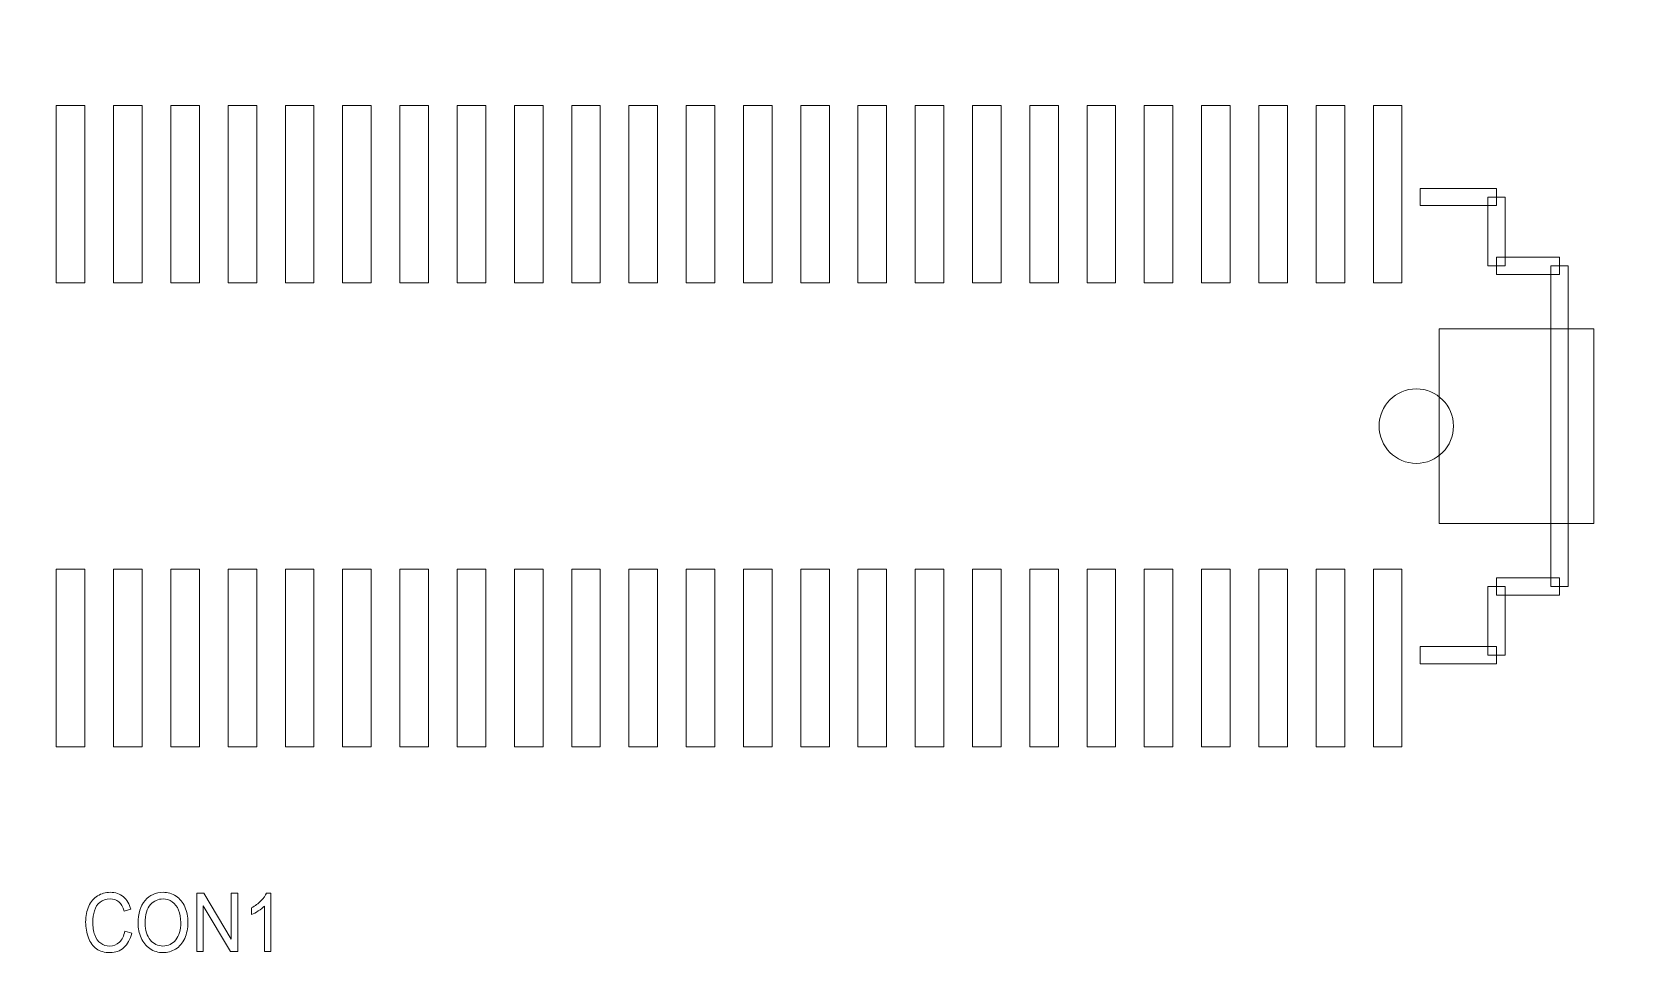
# Model space of a CAD drawing. Header units: millimetres. Extents: x -90 to 99, y -65 to 67.
# Drawn here: x -0.91 to 12.98, y 9.29 to 17.37 of the extents above; entities that cross this region are included whole.
import ezdxf

# ---------------------------------------------------------------- set-up
doc = ezdxf.new("R2010")
doc.units = ezdxf.units.MM
doc.header["$MEASUREMENT"] = 0
for name, color, linetype in [('BG_OUTLINE', 7, 'Continuous'), ('PG_SILKSCREEN_TOP', 7, 'Continuous'), ('PIN_TOP', 7, 'Continuous'), ('RD_SILKSCREEN_TOP', 7, 'Continuous')]:
    doc.layers.add(name, color=color, linetype=linetype)

msp = doc.modelspace()

# ---------------------------------------------------------------- linework, layer by layer
at = {"layer": 'BG_OUTLINE', "color": 3, "lineweight": 9}
msp.add_open_spline([(-71.7269, -61.8795), (-71.7269, -61.8795), (-71.7343, 42.2681), (-71.7343, 42.2681), (-71.7343, 42.2681), (-71.7348, 43.0066), (-71.4419, 43.715), (-70.92, 44.2375), (-70.92, 44.2375), (-70.3982, 44.76), (-69.6866, 45.0538), (-68.9482, 45.0543), (-68.9482, 45.0543), (-68.9482, 45.0543), (75.2046, 45.0543), (75.2046, 45.0543), (75.2046, 45.0543), (76.8319, 45.0552), (78.1763, 43.7805), (78.2661, 42.1556), (78.2661, 42.1556), (78.2661, 42.1556), (78.2661, 31.2814), (78.2661, 31.2814), (78.2661, 31.2814), (78.2661, 31.2814), (72.2646, 31.2814), (72.2646, 31.2814), (72.2646, 31.2814), (72.2646, 31.2814), (72.2646, 26.9814), (72.2646, 26.9814), (72.2646, 26.9814), (72.2646, 26.9814), (78.2661, 26.9814), (78.2661, 26.9814), (78.2661, 26.9814), (78.2661, 26.9814), (78.2661, 18.6553), (78.2661, 18.6553), (78.2661, 18.6553), (78.2661, 18.6553), (72.2496, 18.6553), (72.2496, 18.6553), (72.2496, 18.6553), (72.2496, 18.6553), (72.2496, 14.3553), (72.2496, 14.3553), (72.2496, 14.3553), (72.2496, 14.3553), (78.2661, 14.3553), (78.2661, 14.3553), (78.2661, 14.3553), (78.2661, 14.3553), (78.2661, 9.255), (78.2661, 9.255), (78.2661, 9.255), (78.2661, 9.255), (72.2648, 9.255), (72.2648, 9.255), (72.2648, 9.255), (72.2648, 9.255), (72.2648, 4.955), (72.2648, 4.955), (72.2648, 4.955), (72.2648, 4.955), (78.2661, 4.955), (78.2661, 4.955), (78.2661, 4.955), (78.2661, 4.955), (78.2661, -3.3762), (78.2661, -3.3762), (78.2661, -3.3762), (78.2661, -3.3762), (72.2445, -3.3762), (72.2445, -3.3762), (72.2445, -3.3762), (72.2445, -3.3762), (72.2445, -7.6762), (72.2445, -7.6762), (72.2445, -7.6762), (72.2445, -7.6762), (78.2661, -7.6762), (78.2661, -7.6762), (78.2661, -7.6762), (78.2661, -7.6762), (78.2661, -12.7615), (78.2661, -12.7615), (78.2661, -12.7615), (78.2661, -12.7615), (72.2651, -12.7615), (72.2651, -12.7615), (72.2651, -12.7615), (72.2651, -12.7615), (72.2651, -17.0615), (72.2651, -17.0615), (72.2651, -17.0615), (72.2651, -17.0615), (78.2661, -17.0615), (78.2661, -17.0615), (78.2661, -17.0615), (78.2661, -17.0615), (78.2661, -25.4097), (78.2661, -25.4097), (78.2661, -25.4097), (78.2661, -25.4097), (72.2656, -25.4097), (72.2656, -25.4097), (72.2656, -25.4097), (72.2656, -25.4097), (72.2656, -29.7097), (72.2656, -29.7097), (72.2656, -29.7097), (72.2656, -29.7097), (78.2661, -29.7097), (78.2661, -29.7097), (78.2661, -29.7097), (78.2661, -29.7097), (78.2661, -34.793), (78.2661, -34.793), (78.2661, -34.793), (78.2661, -34.793), (72.2679, -34.793), (72.2679, -34.793), (72.2679, -34.793), (72.2679, -34.793), (72.2679, -39.0929), (72.2679, -39.0929), (72.2679, -39.0929), (72.2679, -39.0929), (78.2661, -39.0929), (78.2661, -39.0929), (78.2661, -39.0929), (78.2661, -39.0929), (78.2661, -47.4269), (78.2661, -47.4269), (78.2661, -47.4269), (78.2661, -47.4269), (72.2679, -47.4269), (72.2679, -47.4269), (72.2679, -47.4269), (72.2679, -47.4269), (72.2679, -51.7269), (72.2679, -51.7269), (72.2679, -51.7269), (72.2679, -51.7269), (78.2661, -51.7269), (78.2661, -51.7269), (78.2661, -51.7269), (78.2661, -51.7269), (78.2661, -51.8138), (78.2661, -51.8138), (78.2661, -51.8138), (78.2661, -51.8138), (78.2656, -61.8468), (78.2656, -61.8468), (78.2656, -61.8468), (78.2661, -62.6669), (77.9407, -63.4536), (77.3612, -64.0339), (77.3612, -64.0339), (76.7817, -64.6142), (75.9915, -64.9405), (75.1713, -64.941), (75.1713, -64.941), (75.1713, -64.941), (-68.6609, -64.9456), (-68.6609, -64.9456), (-68.6609, -64.9456), (-69.4735, -64.9461), (-70.2531, -64.6237), (-70.8281, -64.0495), (-70.8281, -64.0495), (-71.4031, -63.4752), (-71.7264, -62.6922), (-71.7269, -61.8795)], degree=3, knots=[0, 0, 0, 0, 0.0227273, 0.0227273, 0.0227273, 0.0227273, 0.0454545, 0.0454545, 0.0454545, 0.0454545, 0.0681818, 0.0681818, 0.0681818, 0.0681818, 0.0909091, 0.0909091, 0.0909091, 0.0909091, 0.1136364, 0.1136364, 0.1136364, 0.1136364, 0.1363636, 0.1363636, 0.1363636, 0.1363636, 0.1590909, 0.1590909, 0.1590909, 0.1590909, 0.1818182, 0.1818182, 0.1818182, 0.1818182, 0.2045455, 0.2045455, 0.2045455, 0.2045455, 0.2272727, 0.2272727, 0.2272727, 0.2272727, 0.25, 0.25, 0.25, 0.25, 0.2727273, 0.2727273, 0.2727273, 0.2727273, 0.2954545, 0.2954545, 0.2954545, 0.2954545, 0.3181818, 0.3181818, 0.3181818, 0.3181818, 0.3409091, 0.3409091, 0.3409091, 0.3409091, 0.3636364, 0.3636364, 0.3636364, 0.3636364, 0.3863636, 0.3863636, 0.3863636, 0.3863636, 0.4090909, 0.4090909, 0.4090909, 0.4090909, 0.4318182, 0.4318182, 0.4318182, 0.4318182, 0.4545455, 0.4545455, 0.4545455, 0.4545455, 0.4772727, 0.4772727, 0.4772727, 0.4772727, 0.5, 0.5, 0.5, 0.5, 0.5227273, 0.5227273, 0.5227273, 0.5227273, 0.5454545, 0.5454545, 0.5454545, 0.5454545, 0.5681818, 0.5681818, 0.5681818, 0.5681818, 0.5909091, 0.5909091, 0.5909091, 0.5909091, 0.6136364, 0.6136364, 0.6136364, 0.6136364, 0.6363636, 0.6363636, 0.6363636, 0.6363636, 0.6590909, 0.6590909, 0.6590909, 0.6590909, 0.6818182, 0.6818182, 0.6818182, 0.6818182, 0.7045455, 0.7045455, 0.7045455, 0.7045455, 0.7272727, 0.7272727, 0.7272727, 0.7272727, 0.75, 0.75, 0.75, 0.75, 0.7727273, 0.7727273, 0.7727273, 0.7727273, 0.7954545, 0.7954545, 0.7954545, 0.7954545, 0.8181818, 0.8181818, 0.8181818, 0.8181818, 0.8409091, 0.8409091, 0.8409091, 0.8409091, 0.8636364, 0.8636364, 0.8636364, 0.8636364, 0.8863636, 0.8863636, 0.8863636, 0.8863636, 0.9090909, 0.9090909, 0.9090909, 0.9090909, 0.9318182, 0.9318182, 0.9318182, 0.9318182, 0.9545455, 0.9545455, 0.9545455, 0.9545455, 0.9772727, 0.9772727, 0.9772727, 0.9772727, 1, 1, 1, 1], dxfattribs=at)
at = {"layer": 'PG_SILKSCREEN_TOP', "color": 6, "lineweight": 9}
for points in [[(11.8756, 16.0042), (11.8756, 16.0042), (11.8756, 15.8541), (11.8756, 15.8541), (11.8756, 15.8541), (11.8756, 15.8541), (11.2086, 15.8541), (11.2086, 15.8541), (11.2086, 15.8541), (11.2086, 15.8541), (11.2086, 16.0042), (11.2086, 16.0042), (11.2086, 16.0042), (11.2086, 16.0042), (11.8756, 16.0042), (11.8756, 16.0042)], [(11.9506, 15.3292), (11.9506, 15.3292), (11.8005, 15.3292), (11.8005, 15.3292), (11.8005, 15.3292), (11.8005, 15.3292), (11.8005, 15.9291), (11.8005, 15.9291), (11.8005, 15.9291), (11.8005, 15.9291), (11.9506, 15.9291), (11.9506, 15.9291), (11.9506, 15.9291), (11.9506, 15.9291), (11.9506, 15.3292), (11.9506, 15.3292)], [(12.4255, 15.4042), (12.4255, 15.4042), (12.4255, 15.2541), (12.4255, 15.2541), (12.4255, 15.2541), (12.4255, 15.2541), (11.8756, 15.2541), (11.8756, 15.2541), (11.8756, 15.2541), (11.8756, 15.2541), (11.8756, 15.4042), (11.8756, 15.4042), (11.8756, 15.4042), (11.8756, 15.4042), (12.4255, 15.4042), (12.4255, 15.4042)], [(12.5005, 12.5291), (12.5005, 12.5291), (12.3504, 12.5291), (12.3504, 12.5291), (12.3504, 12.5291), (12.3504, 12.5291), (12.3504, 15.3292), (12.3504, 15.3292), (12.3504, 15.3292), (12.3504, 15.3292), (12.5005, 15.3292), (12.5005, 15.3292), (12.5005, 15.3292), (12.5005, 15.3292), (12.5005, 12.5291), (12.5005, 12.5291)], [(11.9506, 11.9291), (11.9506, 11.9291), (11.8005, 11.9291), (11.8005, 11.9291), (11.8005, 11.9291), (11.8005, 11.9291), (11.8005, 12.5291), (11.8005, 12.5291), (11.8005, 12.5291), (11.8005, 12.5291), (11.9506, 12.5291), (11.9506, 12.5291), (11.9506, 12.5291), (11.9506, 12.5291), (11.9506, 11.9291), (11.9506, 11.9291)], [(11.8756, 12.454), (11.8756, 12.454), (11.8756, 12.6041), (11.8756, 12.6041), (11.8756, 12.6041), (11.8756, 12.6041), (12.4255, 12.6041), (12.4255, 12.6041), (12.4255, 12.6041), (12.4255, 12.6041), (12.4255, 12.454), (12.4255, 12.454), (12.4255, 12.454), (12.4255, 12.454), (11.8756, 12.454), (11.8756, 12.454)], [(11.2086, 11.8541), (11.2086, 11.8541), (11.2086, 12.0042), (11.2086, 12.0042), (11.2086, 12.0042), (11.2086, 12.0042), (11.8756, 12.0042), (11.8756, 12.0042), (11.8756, 12.0042), (11.8756, 12.0042), (11.8756, 11.8541), (11.8756, 11.8541), (11.8756, 11.8541), (11.8756, 11.8541), (11.2086, 11.8541), (11.2086, 11.8541)]]:
    msp.add_open_spline(points, degree=3, knots=[0, 0, 0, 0, 0.25, 0.25, 0.25, 0.25, 0.5, 0.5, 0.5, 0.5, 0.75, 0.75, 0.75, 0.75, 1, 1, 1, 1], dxfattribs=at)
at = {"layer": 'PIN_TOP', "lineweight": 9}
for points in [[(-0.6994, 15.179), (-0.6994, 15.179), (-0.6994, 16.729), (-0.6994, 16.729), (-0.6994, 16.729), (-0.6994, 16.729), (-0.4494, 16.729), (-0.4494, 16.729), (-0.4494, 16.729), (-0.4494, 16.729), (-0.4494, 15.179), (-0.4494, 15.179), (-0.4494, 15.179), (-0.4494, 15.179), (-0.6994, 15.179), (-0.6994, 15.179)], [(-0.1993, 15.179), (-0.1993, 15.179), (-0.1993, 16.729), (-0.1993, 16.729), (-0.1993, 16.729), (-0.1993, 16.729), (0.0507, 16.729), (0.0507, 16.729), (0.0507, 16.729), (0.0507, 16.729), (0.0507, 15.179), (0.0507, 15.179), (0.0507, 15.179), (0.0507, 15.179), (-0.1993, 15.179), (-0.1993, 15.179)], [(0.3006, 15.179), (0.3006, 15.179), (0.3006, 16.729), (0.3006, 16.729), (0.3006, 16.729), (0.3006, 16.729), (0.5506, 16.729), (0.5506, 16.729), (0.5506, 16.729), (0.5506, 16.729), (0.5506, 15.179), (0.5506, 15.179), (0.5506, 15.179), (0.5506, 15.179), (0.3006, 15.179), (0.3006, 15.179)], [(0.8007, 15.179), (0.8007, 15.179), (0.8007, 16.729), (0.8007, 16.729), (0.8007, 16.729), (0.8007, 16.729), (1.0507, 16.729), (1.0507, 16.729), (1.0507, 16.729), (1.0507, 16.729), (1.0507, 15.179), (1.0507, 15.179), (1.0507, 15.179), (1.0507, 15.179), (0.8007, 15.179), (0.8007, 15.179)], [(1.3006, 15.179), (1.3006, 15.179), (1.3006, 16.729), (1.3006, 16.729), (1.3006, 16.729), (1.3006, 16.729), (1.5506, 16.729), (1.5506, 16.729), (1.5506, 16.729), (1.5506, 16.729), (1.5506, 15.179), (1.5506, 15.179), (1.5506, 15.179), (1.5506, 15.179), (1.3006, 15.179), (1.3006, 15.179)], [(1.8007, 15.179), (1.8007, 15.179), (1.8007, 16.729), (1.8007, 16.729), (1.8007, 16.729), (1.8007, 16.729), (2.0507, 16.729), (2.0507, 16.729), (2.0507, 16.729), (2.0507, 16.729), (2.0507, 15.179), (2.0507, 15.179), (2.0507, 15.179), (2.0507, 15.179), (1.8007, 15.179), (1.8007, 15.179)], [(2.3006, 15.179), (2.3006, 15.179), (2.3006, 16.729), (2.3006, 16.729), (2.3006, 16.729), (2.3006, 16.729), (2.5505, 16.729), (2.5505, 16.729), (2.5505, 16.729), (2.5505, 16.729), (2.5505, 15.179), (2.5505, 15.179), (2.5505, 15.179), (2.5505, 15.179), (2.3006, 15.179), (2.3006, 15.179)], [(2.8007, 15.179), (2.8007, 15.179), (2.8007, 16.729), (2.8007, 16.729), (2.8007, 16.729), (2.8007, 16.729), (3.0507, 16.729), (3.0507, 16.729), (3.0507, 16.729), (3.0507, 16.729), (3.0507, 15.179), (3.0507, 15.179), (3.0507, 15.179), (3.0507, 15.179), (2.8007, 15.179), (2.8007, 15.179)], [(3.3006, 15.179), (3.3006, 15.179), (3.3006, 16.729), (3.3006, 16.729), (3.3006, 16.729), (3.3006, 16.729), (3.5505, 16.729), (3.5505, 16.729), (3.5505, 16.729), (3.5505, 16.729), (3.5505, 15.179), (3.5505, 15.179), (3.5505, 15.179), (3.5505, 15.179), (3.3006, 15.179), (3.3006, 15.179)], [(3.8007, 15.179), (3.8007, 15.179), (3.8007, 16.729), (3.8007, 16.729), (3.8007, 16.729), (3.8007, 16.729), (4.0507, 16.729), (4.0507, 16.729), (4.0507, 16.729), (4.0507, 16.729), (4.0507, 15.179), (4.0507, 15.179), (4.0507, 15.179), (4.0507, 15.179), (3.8007, 15.179), (3.8007, 15.179)], [(4.3006, 15.179), (4.3006, 15.179), (4.3006, 16.729), (4.3006, 16.729), (4.3006, 16.729), (4.3006, 16.729), (4.5505, 16.729), (4.5505, 16.729), (4.5505, 16.729), (4.5505, 16.729), (4.5505, 15.179), (4.5505, 15.179), (4.5505, 15.179), (4.5505, 15.179), (4.3006, 15.179), (4.3006, 15.179)], [(4.8007, 15.179), (4.8007, 15.179), (4.8007, 16.729), (4.8007, 16.729), (4.8007, 16.729), (4.8007, 16.729), (5.0507, 16.729), (5.0507, 16.729), (5.0507, 16.729), (5.0507, 16.729), (5.0507, 15.179), (5.0507, 15.179), (5.0507, 15.179), (5.0507, 15.179), (4.8007, 15.179), (4.8007, 15.179)], [(5.3006, 15.179), (5.3006, 15.179), (5.3006, 16.729), (5.3006, 16.729), (5.3006, 16.729), (5.3006, 16.729), (5.5505, 16.729), (5.5505, 16.729), (5.5505, 16.729), (5.5505, 16.729), (5.5505, 15.179), (5.5505, 15.179), (5.5505, 15.179), (5.5505, 15.179), (5.3006, 15.179), (5.3006, 15.179)], [(5.8007, 15.179), (5.8007, 15.179), (5.8007, 16.729), (5.8007, 16.729), (5.8007, 16.729), (5.8007, 16.729), (6.0507, 16.729), (6.0507, 16.729), (6.0507, 16.729), (6.0507, 16.729), (6.0507, 15.179), (6.0507, 15.179), (6.0507, 15.179), (6.0507, 15.179), (5.8007, 15.179), (5.8007, 15.179)], [(6.3006, 15.179), (6.3006, 15.179), (6.3006, 16.729), (6.3006, 16.729), (6.3006, 16.729), (6.3006, 16.729), (6.5505, 16.729), (6.5505, 16.729), (6.5505, 16.729), (6.5505, 16.729), (6.5505, 15.179), (6.5505, 15.179), (6.5505, 15.179), (6.5505, 15.179), (6.3006, 15.179), (6.3006, 15.179)], [(6.8007, 15.179), (6.8007, 15.179), (6.8007, 16.729), (6.8007, 16.729), (6.8007, 16.729), (6.8007, 16.729), (7.0507, 16.729), (7.0507, 16.729), (7.0507, 16.729), (7.0507, 16.729), (7.0507, 15.179), (7.0507, 15.179), (7.0507, 15.179), (7.0507, 15.179), (6.8007, 15.179), (6.8007, 15.179)], [(7.3006, 15.179), (7.3006, 15.179), (7.3006, 16.729), (7.3006, 16.729), (7.3006, 16.729), (7.3006, 16.729), (7.5505, 16.729), (7.5505, 16.729), (7.5505, 16.729), (7.5505, 16.729), (7.5505, 15.179), (7.5505, 15.179), (7.5505, 15.179), (7.5505, 15.179), (7.3006, 15.179), (7.3006, 15.179)], [(7.8007, 15.179), (7.8007, 15.179), (7.8007, 16.729), (7.8007, 16.729), (7.8007, 16.729), (7.8007, 16.729), (8.0507, 16.729), (8.0507, 16.729), (8.0507, 16.729), (8.0507, 16.729), (8.0507, 15.179), (8.0507, 15.179), (8.0507, 15.179), (8.0507, 15.179), (7.8007, 15.179), (7.8007, 15.179)], [(8.3006, 15.179), (8.3006, 15.179), (8.3006, 16.729), (8.3006, 16.729), (8.3006, 16.729), (8.3006, 16.729), (8.5505, 16.729), (8.5505, 16.729), (8.5505, 16.729), (8.5505, 16.729), (8.5505, 15.179), (8.5505, 15.179), (8.5505, 15.179), (8.5505, 15.179), (8.3006, 15.179), (8.3006, 15.179)], [(8.8007, 15.179), (8.8007, 15.179), (8.8007, 16.729), (8.8007, 16.729), (8.8007, 16.729), (8.8007, 16.729), (9.0507, 16.729), (9.0507, 16.729), (9.0507, 16.729), (9.0507, 16.729), (9.0507, 15.179), (9.0507, 15.179), (9.0507, 15.179), (9.0507, 15.179), (8.8007, 15.179), (8.8007, 15.179)], [(9.3006, 15.179), (9.3006, 15.179), (9.3006, 16.729), (9.3006, 16.729), (9.3006, 16.729), (9.3006, 16.729), (9.5505, 16.729), (9.5505, 16.729), (9.5505, 16.729), (9.5505, 16.729), (9.5505, 15.179), (9.5505, 15.179), (9.5505, 15.179), (9.5505, 15.179), (9.3006, 15.179), (9.3006, 15.179)], [(9.8007, 15.179), (9.8007, 15.179), (9.8007, 16.729), (9.8007, 16.729), (9.8007, 16.729), (9.8007, 16.729), (10.0507, 16.729), (10.0507, 16.729), (10.0507, 16.729), (10.0507, 16.729), (10.0507, 15.179), (10.0507, 15.179), (10.0507, 15.179), (10.0507, 15.179), (9.8007, 15.179), (9.8007, 15.179)], [(10.3006, 15.179), (10.3006, 15.179), (10.3006, 16.729), (10.3006, 16.729), (10.3006, 16.729), (10.3006, 16.729), (10.5505, 16.729), (10.5505, 16.729), (10.5505, 16.729), (10.5505, 16.729), (10.5505, 15.179), (10.5505, 15.179), (10.5505, 15.179), (10.5505, 15.179), (10.3006, 15.179), (10.3006, 15.179)], [(10.8007, 15.179), (10.8007, 15.179), (10.8007, 16.729), (10.8007, 16.729), (10.8007, 16.729), (10.8007, 16.729), (11.0507, 16.729), (11.0507, 16.729), (11.0507, 16.729), (11.0507, 16.729), (11.0507, 15.179), (11.0507, 15.179), (11.0507, 15.179), (11.0507, 15.179), (10.8007, 15.179), (10.8007, 15.179)], [(11.3757, 13.0791), (11.3757, 13.0791), (11.3757, 14.7791), (11.3757, 14.7791), (11.3757, 14.7791), (11.3757, 14.7791), (12.7256, 14.7791), (12.7256, 14.7791), (12.7256, 14.7791), (12.7256, 14.7791), (12.7256, 13.0791), (12.7256, 13.0791), (12.7256, 13.0791), (12.7256, 13.0791), (11.3757, 13.0791), (11.3757, 13.0791)], [(11.5005, 13.9291), (11.5005, 14.1086), (11.3551, 14.2541), (11.1756, 14.2541), (11.1756, 14.2541), (10.9961, 14.2541), (10.8506, 14.1086), (10.8506, 13.9291), (10.8506, 13.9291), (10.8506, 13.7496), (10.9961, 13.6041), (11.1756, 13.6041), (11.1756, 13.6041), (11.3551, 13.6041), (11.5005, 13.7496), (11.5005, 13.9291)], [(-0.6994, 11.1293), (-0.6994, 11.1293), (-0.6994, 12.6792), (-0.6994, 12.6792), (-0.6994, 12.6792), (-0.6994, 12.6792), (-0.4494, 12.6792), (-0.4494, 12.6792), (-0.4494, 12.6792), (-0.4494, 12.6792), (-0.4494, 11.1293), (-0.4494, 11.1293), (-0.4494, 11.1293), (-0.4494, 11.1293), (-0.6994, 11.1293), (-0.6994, 11.1293)], [(-0.1993, 11.1293), (-0.1993, 11.1293), (-0.1993, 12.6792), (-0.1993, 12.6792), (-0.1993, 12.6792), (-0.1993, 12.6792), (0.0507, 12.6792), (0.0507, 12.6792), (0.0507, 12.6792), (0.0507, 12.6792), (0.0507, 11.1293), (0.0507, 11.1293), (0.0507, 11.1293), (0.0507, 11.1293), (-0.1993, 11.1293), (-0.1993, 11.1293)], [(0.3006, 11.1293), (0.3006, 11.1293), (0.3006, 12.6792), (0.3006, 12.6792), (0.3006, 12.6792), (0.3006, 12.6792), (0.5506, 12.6792), (0.5506, 12.6792), (0.5506, 12.6792), (0.5506, 12.6792), (0.5506, 11.1293), (0.5506, 11.1293), (0.5506, 11.1293), (0.5506, 11.1293), (0.3006, 11.1293), (0.3006, 11.1293)], [(0.8007, 11.1293), (0.8007, 11.1293), (0.8007, 12.6792), (0.8007, 12.6792), (0.8007, 12.6792), (0.8007, 12.6792), (1.0507, 12.6792), (1.0507, 12.6792), (1.0507, 12.6792), (1.0507, 12.6792), (1.0507, 11.1293), (1.0507, 11.1293), (1.0507, 11.1293), (1.0507, 11.1293), (0.8007, 11.1293), (0.8007, 11.1293)], [(1.3006, 11.1293), (1.3006, 11.1293), (1.3006, 12.6792), (1.3006, 12.6792), (1.3006, 12.6792), (1.3006, 12.6792), (1.5506, 12.6792), (1.5506, 12.6792), (1.5506, 12.6792), (1.5506, 12.6792), (1.5506, 11.1293), (1.5506, 11.1293), (1.5506, 11.1293), (1.5506, 11.1293), (1.3006, 11.1293), (1.3006, 11.1293)], [(1.8007, 11.1293), (1.8007, 11.1293), (1.8007, 12.6792), (1.8007, 12.6792), (1.8007, 12.6792), (1.8007, 12.6792), (2.0507, 12.6792), (2.0507, 12.6792), (2.0507, 12.6792), (2.0507, 12.6792), (2.0507, 11.1293), (2.0507, 11.1293), (2.0507, 11.1293), (2.0507, 11.1293), (1.8007, 11.1293), (1.8007, 11.1293)], [(2.3006, 11.1293), (2.3006, 11.1293), (2.3006, 12.6792), (2.3006, 12.6792), (2.3006, 12.6792), (2.3006, 12.6792), (2.5505, 12.6792), (2.5505, 12.6792), (2.5505, 12.6792), (2.5505, 12.6792), (2.5505, 11.1293), (2.5505, 11.1293), (2.5505, 11.1293), (2.5505, 11.1293), (2.3006, 11.1293), (2.3006, 11.1293)], [(2.8007, 11.1293), (2.8007, 11.1293), (2.8007, 12.6792), (2.8007, 12.6792), (2.8007, 12.6792), (2.8007, 12.6792), (3.0507, 12.6792), (3.0507, 12.6792), (3.0507, 12.6792), (3.0507, 12.6792), (3.0507, 11.1293), (3.0507, 11.1293), (3.0507, 11.1293), (3.0507, 11.1293), (2.8007, 11.1293), (2.8007, 11.1293)], [(3.3006, 11.1293), (3.3006, 11.1293), (3.3006, 12.6792), (3.3006, 12.6792), (3.3006, 12.6792), (3.3006, 12.6792), (3.5505, 12.6792), (3.5505, 12.6792), (3.5505, 12.6792), (3.5505, 12.6792), (3.5505, 11.1293), (3.5505, 11.1293), (3.5505, 11.1293), (3.5505, 11.1293), (3.3006, 11.1293), (3.3006, 11.1293)], [(3.8007, 11.1293), (3.8007, 11.1293), (3.8007, 12.6792), (3.8007, 12.6792), (3.8007, 12.6792), (3.8007, 12.6792), (4.0507, 12.6792), (4.0507, 12.6792), (4.0507, 12.6792), (4.0507, 12.6792), (4.0507, 11.1293), (4.0507, 11.1293), (4.0507, 11.1293), (4.0507, 11.1293), (3.8007, 11.1293), (3.8007, 11.1293)], [(4.3006, 11.1293), (4.3006, 11.1293), (4.3006, 12.6792), (4.3006, 12.6792), (4.3006, 12.6792), (4.3006, 12.6792), (4.5505, 12.6792), (4.5505, 12.6792), (4.5505, 12.6792), (4.5505, 12.6792), (4.5505, 11.1293), (4.5505, 11.1293), (4.5505, 11.1293), (4.5505, 11.1293), (4.3006, 11.1293), (4.3006, 11.1293)], [(4.8007, 11.1293), (4.8007, 11.1293), (4.8007, 12.6792), (4.8007, 12.6792), (4.8007, 12.6792), (4.8007, 12.6792), (5.0507, 12.6792), (5.0507, 12.6792), (5.0507, 12.6792), (5.0507, 12.6792), (5.0507, 11.1293), (5.0507, 11.1293), (5.0507, 11.1293), (5.0507, 11.1293), (4.8007, 11.1293), (4.8007, 11.1293)], [(5.3006, 11.1293), (5.3006, 11.1293), (5.3006, 12.6792), (5.3006, 12.6792), (5.3006, 12.6792), (5.3006, 12.6792), (5.5505, 12.6792), (5.5505, 12.6792), (5.5505, 12.6792), (5.5505, 12.6792), (5.5505, 11.1293), (5.5505, 11.1293), (5.5505, 11.1293), (5.5505, 11.1293), (5.3006, 11.1293), (5.3006, 11.1293)], [(5.8007, 11.1293), (5.8007, 11.1293), (5.8007, 12.6792), (5.8007, 12.6792), (5.8007, 12.6792), (5.8007, 12.6792), (6.0507, 12.6792), (6.0507, 12.6792), (6.0507, 12.6792), (6.0507, 12.6792), (6.0507, 11.1293), (6.0507, 11.1293), (6.0507, 11.1293), (6.0507, 11.1293), (5.8007, 11.1293), (5.8007, 11.1293)], [(6.3006, 11.1293), (6.3006, 11.1293), (6.3006, 12.6792), (6.3006, 12.6792), (6.3006, 12.6792), (6.3006, 12.6792), (6.5505, 12.6792), (6.5505, 12.6792), (6.5505, 12.6792), (6.5505, 12.6792), (6.5505, 11.1293), (6.5505, 11.1293), (6.5505, 11.1293), (6.5505, 11.1293), (6.3006, 11.1293), (6.3006, 11.1293)], [(6.8007, 11.1293), (6.8007, 11.1293), (6.8007, 12.6792), (6.8007, 12.6792), (6.8007, 12.6792), (6.8007, 12.6792), (7.0507, 12.6792), (7.0507, 12.6792), (7.0507, 12.6792), (7.0507, 12.6792), (7.0507, 11.1293), (7.0507, 11.1293), (7.0507, 11.1293), (7.0507, 11.1293), (6.8007, 11.1293), (6.8007, 11.1293)], [(7.3006, 11.1293), (7.3006, 11.1293), (7.3006, 12.6792), (7.3006, 12.6792), (7.3006, 12.6792), (7.3006, 12.6792), (7.5505, 12.6792), (7.5505, 12.6792), (7.5505, 12.6792), (7.5505, 12.6792), (7.5505, 11.1293), (7.5505, 11.1293), (7.5505, 11.1293), (7.5505, 11.1293), (7.3006, 11.1293), (7.3006, 11.1293)], [(7.8007, 11.1293), (7.8007, 11.1293), (7.8007, 12.6792), (7.8007, 12.6792), (7.8007, 12.6792), (7.8007, 12.6792), (8.0507, 12.6792), (8.0507, 12.6792), (8.0507, 12.6792), (8.0507, 12.6792), (8.0507, 11.1293), (8.0507, 11.1293), (8.0507, 11.1293), (8.0507, 11.1293), (7.8007, 11.1293), (7.8007, 11.1293)], [(8.3006, 11.1293), (8.3006, 11.1293), (8.3006, 12.6792), (8.3006, 12.6792), (8.3006, 12.6792), (8.3006, 12.6792), (8.5505, 12.6792), (8.5505, 12.6792), (8.5505, 12.6792), (8.5505, 12.6792), (8.5505, 11.1293), (8.5505, 11.1293), (8.5505, 11.1293), (8.5505, 11.1293), (8.3006, 11.1293), (8.3006, 11.1293)], [(8.8007, 11.1293), (8.8007, 11.1293), (8.8007, 12.6792), (8.8007, 12.6792), (8.8007, 12.6792), (8.8007, 12.6792), (9.0507, 12.6792), (9.0507, 12.6792), (9.0507, 12.6792), (9.0507, 12.6792), (9.0507, 11.1293), (9.0507, 11.1293), (9.0507, 11.1293), (9.0507, 11.1293), (8.8007, 11.1293), (8.8007, 11.1293)], [(9.3006, 11.1293), (9.3006, 11.1293), (9.3006, 12.6792), (9.3006, 12.6792), (9.3006, 12.6792), (9.3006, 12.6792), (9.5505, 12.6792), (9.5505, 12.6792), (9.5505, 12.6792), (9.5505, 12.6792), (9.5505, 11.1293), (9.5505, 11.1293), (9.5505, 11.1293), (9.5505, 11.1293), (9.3006, 11.1293), (9.3006, 11.1293)], [(9.8007, 11.1293), (9.8007, 11.1293), (9.8007, 12.6792), (9.8007, 12.6792), (9.8007, 12.6792), (9.8007, 12.6792), (10.0507, 12.6792), (10.0507, 12.6792), (10.0507, 12.6792), (10.0507, 12.6792), (10.0507, 11.1293), (10.0507, 11.1293), (10.0507, 11.1293), (10.0507, 11.1293), (9.8007, 11.1293), (9.8007, 11.1293)], [(10.3006, 11.1293), (10.3006, 11.1293), (10.3006, 12.6792), (10.3006, 12.6792), (10.3006, 12.6792), (10.3006, 12.6792), (10.5505, 12.6792), (10.5505, 12.6792), (10.5505, 12.6792), (10.5505, 12.6792), (10.5505, 11.1293), (10.5505, 11.1293), (10.5505, 11.1293), (10.5505, 11.1293), (10.3006, 11.1293), (10.3006, 11.1293)], [(10.8007, 11.1293), (10.8007, 11.1293), (10.8007, 12.6792), (10.8007, 12.6792), (10.8007, 12.6792), (10.8007, 12.6792), (11.0507, 12.6792), (11.0507, 12.6792), (11.0507, 12.6792), (11.0507, 12.6792), (11.0507, 11.1293), (11.0507, 11.1293), (11.0507, 11.1293), (11.0507, 11.1293), (10.8007, 11.1293), (10.8007, 11.1293)]]:
    msp.add_open_spline(points, degree=3, knots=[0, 0, 0, 0, 0.25, 0.25, 0.25, 0.25, 0.5, 0.5, 0.5, 0.5, 0.75, 0.75, 0.75, 0.75, 1, 1, 1, 1], dxfattribs=at)
at = {"layer": 'RD_SILKSCREEN_TOP', "color": 8, "lineweight": 9}
for points, knots in [([(-0.1013, 9.5191), (-0.1013, 9.5191), (-0.0411, 9.502), (-0.0411, 9.502), (-0.0411, 9.502), (-0.0537, 9.4468), (-0.0765, 9.4046), (-0.1092, 9.3754), (-0.1092, 9.3754), (-0.1419, 9.3464), (-0.182, 9.3319), (-0.2294, 9.3319), (-0.2294, 9.3319), (-0.2784, 9.3319), (-0.3182, 9.3431), (-0.3489, 9.3654), (-0.3489, 9.3654), (-0.3796, 9.3878), (-0.403, 9.4201), (-0.419, 9.4625), (-0.419, 9.4625), (-0.435, 9.5049), (-0.443, 9.5504), (-0.443, 9.599), (-0.443, 9.599), (-0.443, 9.652), (-0.434, 9.6982), (-0.4159, 9.7377), (-0.4159, 9.7377), (-0.3977, 9.7772), (-0.372, 9.8071), (-0.3386, 9.8277), (-0.3386, 9.8277), (-0.3052, 9.8482), (-0.2685, 9.8584), (-0.2284, 9.8584), (-0.2284, 9.8584), (-0.1829, 9.8584), (-0.1447, 9.8454), (-0.1137, 9.8195), (-0.1137, 9.8195), (-0.0827, 9.7935), (-0.0611, 9.7571), (-0.049, 9.7101), (-0.049, 9.7101), (-0.049, 9.7101), (-0.1081, 9.6944), (-0.1081, 9.6944), (-0.1081, 9.6944), (-0.1187, 9.7315), (-0.1339, 9.7584), (-0.1541, 9.7754), (-0.1541, 9.7754), (-0.1741, 9.7923), (-0.1992, 9.8007), (-0.2297, 9.8007), (-0.2297, 9.8007), (-0.2646, 9.8007), (-0.2937, 9.7914), (-0.3172, 9.7727), (-0.3172, 9.7727), (-0.3408, 9.7538), (-0.3572, 9.7287), (-0.3667, 9.697), (-0.3667, 9.697), (-0.3762, 9.6655), (-0.3809, 9.6329), (-0.3809, 9.5994), (-0.3809, 9.5994), (-0.3809, 9.556), (-0.3753, 9.5183), (-0.3642, 9.4859), (-0.3642, 9.4859), (-0.3528, 9.4537), (-0.3353, 9.4295), (-0.3115, 9.4135), (-0.3115, 9.4135), (-0.2877, 9.3975), (-0.262, 9.3896), (-0.2342, 9.3896), (-0.2342, 9.3896), (-0.2006, 9.3896), (-0.1721, 9.4005), (-0.1487, 9.4222), (-0.1487, 9.4222), (-0.1253, 9.444), (-0.1096, 9.4763), (-0.1013, 9.5191)], [0, 0, 0, 0, 0.0454545, 0.0454545, 0.0454545, 0.0454545, 0.0909091, 0.0909091, 0.0909091, 0.0909091, 0.1363636, 0.1363636, 0.1363636, 0.1363636, 0.1818182, 0.1818182, 0.1818182, 0.1818182, 0.2272727, 0.2272727, 0.2272727, 0.2272727, 0.2727273, 0.2727273, 0.2727273, 0.2727273, 0.3181818, 0.3181818, 0.3181818, 0.3181818, 0.3636364, 0.3636364, 0.3636364, 0.3636364, 0.4090909, 0.4090909, 0.4090909, 0.4090909, 0.4545455, 0.4545455, 0.4545455, 0.4545455, 0.5, 0.5, 0.5, 0.5, 0.5454545, 0.5454545, 0.5454545, 0.5454545, 0.5909091, 0.5909091, 0.5909091, 0.5909091, 0.6363636, 0.6363636, 0.6363636, 0.6363636, 0.6818182, 0.6818182, 0.6818182, 0.6818182, 0.7272727, 0.7272727, 0.7272727, 0.7272727, 0.7727273, 0.7727273, 0.7727273, 0.7727273, 0.8181818, 0.8181818, 0.8181818, 0.8181818, 0.8636364, 0.8636364, 0.8636364, 0.8636364, 0.9090909, 0.9090909, 0.9090909, 0.9090909, 0.9545455, 0.9545455, 0.9545455, 0.9545455, 1, 1, 1, 1]), ([(0.0147, 9.5886), (0.0147, 9.6731), (0.0349, 9.7392), (0.0754, 9.787), (0.0754, 9.787), (0.116, 9.8348), (0.1683, 9.8587), (0.2324, 9.8587), (0.2324, 9.8587), (0.2743, 9.8587), (0.3122, 9.8474), (0.3459, 9.825), (0.3459, 9.825), (0.3795, 9.8025), (0.4052, 9.7712), (0.4229, 9.731), (0.4229, 9.731), (0.4406, 9.691), (0.4494, 9.6453), (0.4494, 9.5945), (0.4494, 9.5945), (0.4494, 9.5428), (0.4402, 9.4966), (0.4215, 9.4559), (0.4215, 9.4559), (0.4029, 9.4152), (0.3765, 9.3843), (0.3425, 9.3634), (0.3425, 9.3634), (0.3083, 9.3424), (0.2716, 9.3319), (0.232, 9.3319), (0.232, 9.3319), (0.1892, 9.3319), (0.151, 9.3434), (0.1174, 9.3667), (0.1174, 9.3667), (0.0836, 9.3898), (0.0581, 9.4214), (0.0407, 9.4615), (0.0407, 9.4615), (0.0234, 9.5014), (0.0147, 9.5439), (0.0147, 9.5886)], [0, 0, 0, 0, 0.0909091, 0.0909091, 0.0909091, 0.0909091, 0.1818182, 0.1818182, 0.1818182, 0.1818182, 0.2727273, 0.2727273, 0.2727273, 0.2727273, 0.3636364, 0.3636364, 0.3636364, 0.3636364, 0.4545455, 0.4545455, 0.4545455, 0.4545455, 0.5454545, 0.5454545, 0.5454545, 0.5454545, 0.6363636, 0.6363636, 0.6363636, 0.6363636, 0.7272727, 0.7272727, 0.7272727, 0.7272727, 0.8181818, 0.8181818, 0.8181818, 0.8181818, 0.9090909, 0.9090909, 0.9090909, 0.9090909, 1, 1, 1, 1]), ([(0.0767, 9.5875), (0.0767, 9.5261), (0.0914, 9.4779), (0.1209, 9.4425), (0.1209, 9.4425), (0.1503, 9.4072), (0.1873, 9.3896), (0.2318, 9.3896), (0.2318, 9.3896), (0.277, 9.3896), (0.3143, 9.4073), (0.3436, 9.443), (0.3436, 9.443), (0.3727, 9.4787), (0.3874, 9.5293), (0.3874, 9.5949), (0.3874, 9.5949), (0.3874, 9.6362), (0.3811, 9.6724), (0.3686, 9.7033), (0.3686, 9.7033), (0.3561, 9.7342), (0.3378, 9.7582), (0.3137, 9.7753), (0.3137, 9.7753), (0.2896, 9.7922), (0.2627, 9.8007), (0.2327, 9.8007), (0.2327, 9.8007), (0.1901, 9.8007), (0.1535, 9.7844), (0.1227, 9.7516), (0.1227, 9.7516), (0.092, 9.7188), (0.0767, 9.6641), (0.0767, 9.5875)], [0, 0, 0, 0, 0.1111111, 0.1111111, 0.1111111, 0.1111111, 0.2222222, 0.2222222, 0.2222222, 0.2222222, 0.3333333, 0.3333333, 0.3333333, 0.3333333, 0.4444444, 0.4444444, 0.4444444, 0.4444444, 0.5555556, 0.5555556, 0.5555556, 0.5555556, 0.6666667, 0.6666667, 0.6666667, 0.6666667, 0.7777778, 0.7777778, 0.7777778, 0.7777778, 0.8888889, 0.8888889, 0.8888889, 0.8888889, 1, 1, 1, 1]), ([(0.5263, 9.3406), (0.5263, 9.3406), (0.5263, 9.8497), (0.5263, 9.8497), (0.5263, 9.8497), (0.5263, 9.8497), (0.588, 9.8497), (0.588, 9.8497), (0.588, 9.8497), (0.588, 9.8497), (0.8267, 9.45), (0.8267, 9.45), (0.8267, 9.45), (0.8267, 9.45), (0.8267, 9.8497), (0.8267, 9.8497), (0.8267, 9.8497), (0.8267, 9.8497), (0.8844, 9.8497), (0.8844, 9.8497), (0.8844, 9.8497), (0.8844, 9.8497), (0.8844, 9.3406), (0.8844, 9.3406), (0.8844, 9.3406), (0.8844, 9.3406), (0.8227, 9.3406), (0.8227, 9.3406), (0.8227, 9.3406), (0.8227, 9.3406), (0.584, 9.7406), (0.584, 9.7406), (0.584, 9.7406), (0.584, 9.7406), (0.584, 9.3406), (0.584, 9.3406), (0.584, 9.3406), (0.584, 9.3406), (0.5263, 9.3406), (0.5263, 9.3406)], [0, 0, 0, 0, 0.1, 0.1, 0.1, 0.1, 0.2, 0.2, 0.2, 0.2, 0.3, 0.3, 0.3, 0.3, 0.4, 0.4, 0.4, 0.4, 0.5, 0.5, 0.5, 0.5, 0.6, 0.6, 0.6, 0.6, 0.7, 0.7, 0.7, 0.7, 0.8, 0.8, 0.8, 0.8, 0.9, 0.9, 0.9, 0.9, 1, 1, 1, 1]), ([(1.173, 9.3406), (1.173, 9.3406), (1.1173, 9.3406), (1.1173, 9.3406), (1.1173, 9.3406), (1.1173, 9.3406), (1.1173, 9.7389), (1.1173, 9.7389), (1.1173, 9.7389), (1.1038, 9.7245), (1.0862, 9.7102), (1.0644, 9.6958), (1.0644, 9.6958), (1.0426, 9.6815), (1.0229, 9.6707), (1.0056, 9.6636), (1.0056, 9.6636), (1.0056, 9.6636), (1.0056, 9.7239), (1.0056, 9.7239), (1.0056, 9.7239), (1.0369, 9.7404), (1.0642, 9.7603), (1.0875, 9.7837), (1.0875, 9.7837), (1.1108, 9.8071), (1.1274, 9.8298), (1.1371, 9.8518), (1.1371, 9.8518), (1.1371, 9.8518), (1.173, 9.8518), (1.173, 9.8518), (1.173, 9.8518), (1.173, 9.8518), (1.173, 9.3406), (1.173, 9.3406)], [0, 0, 0, 0, 0.1111111, 0.1111111, 0.1111111, 0.1111111, 0.2222222, 0.2222222, 0.2222222, 0.2222222, 0.3333333, 0.3333333, 0.3333333, 0.3333333, 0.4444444, 0.4444444, 0.4444444, 0.4444444, 0.5555556, 0.5555556, 0.5555556, 0.5555556, 0.6666667, 0.6666667, 0.6666667, 0.6666667, 0.7777778, 0.7777778, 0.7777778, 0.7777778, 0.8888889, 0.8888889, 0.8888889, 0.8888889, 1, 1, 1, 1])]:
    msp.add_open_spline(points, degree=3, knots=knots, dxfattribs=at)

doc.saveas('drawing.dxf')
